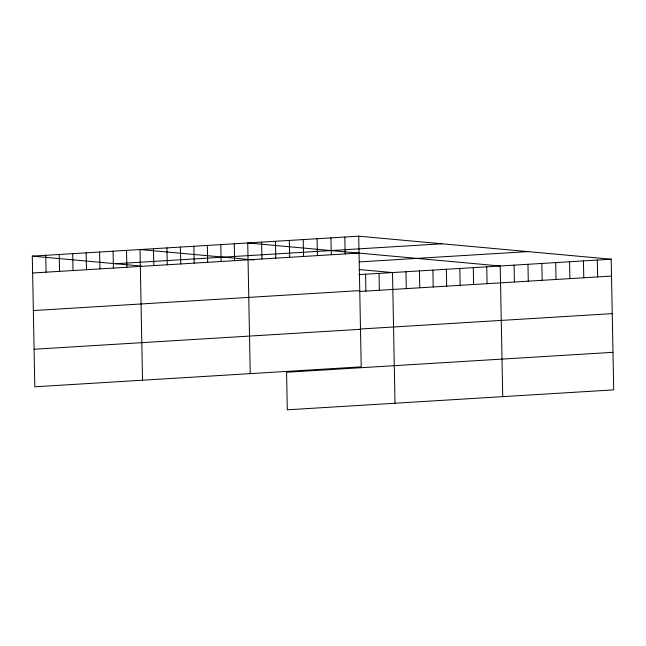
<?xml version="1.0" encoding="UTF-8"?>
<svg xmlns="http://www.w3.org/2000/svg" width="646" height="646" viewBox="0 0 646 646"><rect width="100%" height="100%" fill="white"/><g stroke="black" fill="none" stroke-linecap="round" stroke-linejoin="round"><path stroke-width="0.97" d="M358.708 236.186L361.219 366.855L34.811 386.793L32.3 256.131L358.708 236.186L611.189 259.207L613.7 389.869L287.292 409.814L286.574 372.257L612.981 352.32M115.618 263.73L442.025 243.784M32.623 273.008L359.031 253.062M359.192 261.913L527.871 251.609M358.837 274.623L611.189 259.207M33.342 310.556L359.749 290.611M359.16 291.499L611.512 276.084M359.879 329.048L612.238 313.633M34.085 349.244L360.492 329.298M253.854 259.926L140.012 249.55L142.524 380.211M359.168 269.527L392.502 272.564L395.005 403.233M32.3 256.131L141.369 266.071M597.316 260.055L597.639 276.932M583.443 260.903L583.774 277.772M569.578 261.751L569.901 278.62M555.705 262.599L556.028 279.468M541.832 263.447L542.155 280.316M527.96 264.295L528.283 281.163M514.087 265.143L514.41 282.011M502.725 396.652L500.214 265.982L247.725 242.969L250.236 373.63M486.745 266.806L487.076 283.683M473.284 267.63L473.607 284.506M459.823 268.453L460.146 285.33M446.354 269.277L446.677 286.154M432.893 270.101L433.216 286.977M419.424 270.924L419.755 287.793M405.963 271.748L406.286 288.617M379.032 273.387L379.355 290.264M365.571 274.211L365.894 291.088M344.835 237.034L345.158 253.91M330.962 237.881L331.285 254.758M317.089 238.729L317.412 255.606M303.216 239.577L303.539 256.454M289.343 240.425L289.666 257.302M275.471 241.273L275.794 258.15M261.598 242.121L261.929 258.998M234.264 243.792L234.587 260.669M220.803 244.616L221.126 261.485M207.334 245.44L207.657 262.308M193.873 246.263L194.196 263.132M180.404 247.079L180.735 263.956M166.943 247.903L167.266 264.779M153.482 248.726L153.805 265.603M126.551 250.373L126.874 267.25M113.082 251.197L113.413 268.066M99.621 252.021L99.944 268.889M86.16 252.836L86.483 269.713M72.691 253.66L73.014 270.537M59.23 254.484L59.553 271.36M45.761 255.307L46.092 272.184"/></g></svg>
